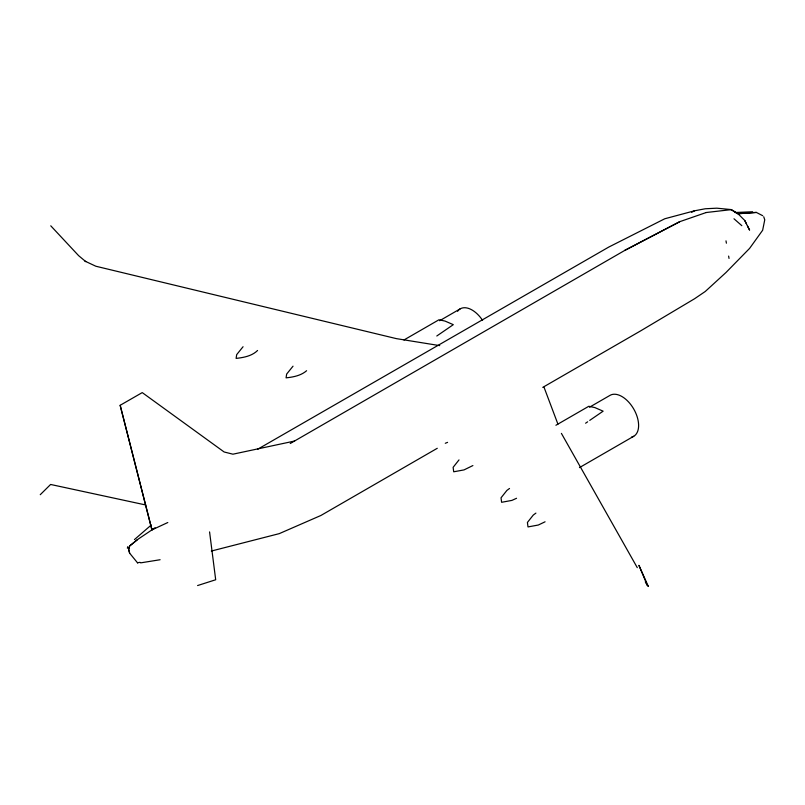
<?xml version="1.0" encoding="UTF-8"?>
<svg xmlns="http://www.w3.org/2000/svg" width="805" height="805" viewBox="0 0 805 805"><rect width="100%" height="100%" fill="white"/><g stroke="black" fill="none" stroke-linecap="round" stroke-linejoin="round"><path stroke-width="1.21" d="M127.391 548.265L127.683 546.706M459.001 459.907L453.124 467.333L453.708 471.79L464.012 469.909L472.897 465.562M243.06 346.734L236.69 354.613L236.107 358.396C243.653 357.581 251.965 356.041 257.57 350.487M293.02 366.184L286.661 374.053L286.067 377.847C293.272 377.102 301 375.633 306.604 370.723M40.25 494.703L50.614 484.459L145.725 504.977M134.455 539.571L151.209 525.051M137.554 539.592L129.665 546.001L128.659 549.362L129.615 553.136L137.554 562.866M509.525 488.474L506.909 490.406L501.032 497.822L501.616 502.29L511.92 500.398L516.548 498.275M535.909 513.107L533.292 515.039L527.416 522.455L528 526.923L538.293 525.031L545.066 521.801M153.936 528.412L151.914 529.861L120.136 405.307L142.244 392.599L224.132 451.977L232.937 454.191L294.6 441.039M436.793 335.997L453.306 324.667L445.024 321.074L438.956 319.776L403.959 339.982M585.597 423.209L587.66 421.8M589.723 420.381L603.136 411.174L594.855 407.582L588.787 406.284L555.913 425.261M155.093 527.778L137.504 539.561L129.615 545.971L128.659 549.362L129.665 553.166M439.631 320.732L460.239 308.828M290.233 443.505L624.72 250.446L679.692 221.747M437.266 448.294L320.893 515.482L279.234 533.645L211.313 551.053M542.761 387.386L640.639 330.875L694.554 298.756L705.261 291.48L725.999 272.493L749.596 248.393L762.647 230.25L764.75 219.835L763.734 216.746M589.461 407.229L610.069 395.336A23.647 13.655 60 0 1 634.702 410.792A23.647 13.655 60 0 1 631.482 437.165M579.469 467.604L633.716 436.29M257.55 449.311L608.751 247.075L664.789 218.759L694.504 210.809L705.261 208.767L716.842 208.183L730.92 209.552L737.712 213.758M691.666 212.309L694.504 210.809M624.67 250.415L679.641 221.717L706.106 212.56M167.792 522.525L151.964 529.891L120.187 405.338M445.286 443.273L447.58 442.368M197.597 585.547L215.69 579.761L209.572 531.904M137.504 562.836L139.979 562.323M140.603 562.866L160.115 559.737M706.055 212.53L731.423 209.622M762.697 215.7L756.328 212.409L737.964 213.707L731.373 209.602M756.378 212.44L738.014 213.738L744.746 220.479L749.596 230.139L747.442 225.843M734.814 212.53L752.685 211.755M439.731 345.617L396.342 338.623L95.845 266.234L84.897 261.102M85.803 261.645L78.608 255.638L50.765 225.813M733.979 218.769L741.818 225.672M646.908 584.782L648.347 586.432L638.918 565.321L646.576 583.555M561.407 433.382L637.278 567.656M645.298 581.844L647.15 585.114M744.746 220.479L746.366 223.699M544.049 387.296L557.935 424.165M725.999 240.856L726.402 243.201M728.626 256.081L729.028 258.425M457.582 311.294A23.647 13.655 60 0 1 482.587 320.38"/></g></svg>
